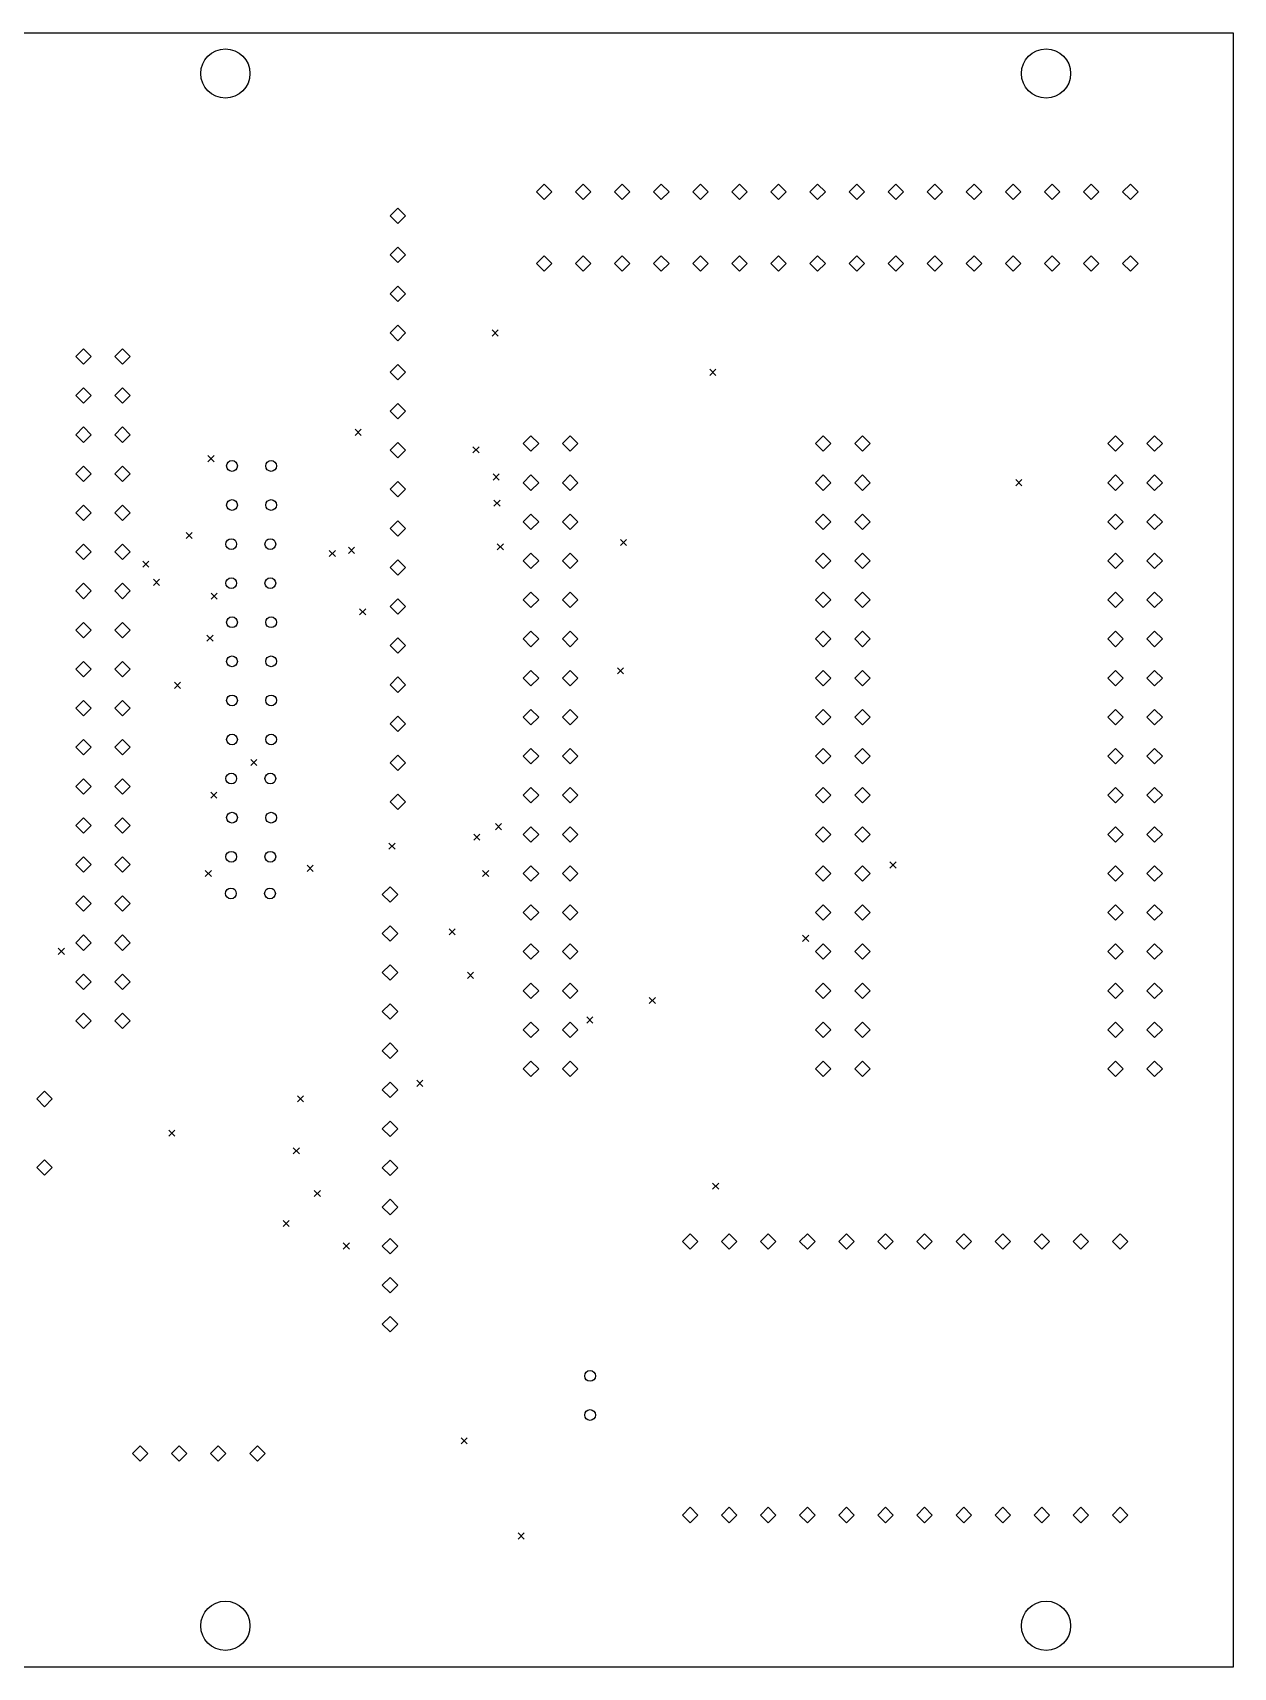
# Model space of a CAD drawing. Extents: x 114 to 269, y -161 to -28.
# Drawn here: x 190.7 to 268.7, y -134.4 to -28.1 of the extents above; entities that cross this region are included whole.
import ezdxf

# ---------------------------------------------------------------- set-up
doc = ezdxf.new("R2010")
doc.units = 0
doc.layers.add('BLACK', color=7, linetype='CONTINUOUS')

msp = doc.modelspace()

# ---------------------------------------------------------------- linework, layer by layer
at = {"layer": 'BLACK', "linetype": 'CONTINUOUS'}
for p, q in [((114.805, -28.15), (268.7, -28.15)), ((268.7, -28.15), (268.7, -134.4)), ((223.91, -38), (223.41, -38.5)), ((224.41, -38.5), (223.91, -38)), ((226.45, -38), (225.95, -38.5)), ((226.95, -38.5), (226.45, -38)), ((228.99, -38), (228.49, -38.5)), ((229.49, -38.5), (228.99, -38)), ((231.53, -38), (231.03, -38.5)), ((232.03, -38.5), (231.53, -38)), ((234.07, -38), (233.57, -38.5)), ((234.57, -38.5), (234.07, -38)), ((236.61, -38), (236.11, -38.5)), ((237.11, -38.5), (236.61, -38)), ((239.15, -38), (238.65, -38.5)), ((239.65, -38.5), (239.15, -38)), ((241.69, -38), (241.19, -38.5)), ((242.19, -38.5), (241.69, -38)), ((244.23, -38), (243.73, -38.5)), ((244.73, -38.5), (244.23, -38)), ((246.77, -38), (246.27, -38.5)), ((247.27, -38.5), (246.77, -38)), ((249.31, -38), (248.81, -38.5)), ((249.81, -38.5), (249.31, -38)), ((251.85, -38), (251.35, -38.5)), ((252.35, -38.5), (251.85, -38)), ((254.39, -38), (253.89, -38.5)), ((254.89, -38.5), (254.39, -38)), ((256.93, -38), (256.43, -38.5)), ((257.43, -38.5), (256.93, -38)), ((259.47, -38), (258.97, -38.5)), ((259.97, -38.5), (259.47, -38)), ((262.01, -38), (261.51, -38.5)), ((262.51, -38.5), (262.01, -38)), ((223.41, -38.5), (223.91, -39)), ((223.91, -39), (224.41, -38.5)), ((225.95, -38.5), (226.45, -39)), ((226.45, -39), (226.95, -38.5)), ((228.49, -38.5), (228.99, -39)), ((228.99, -39), (229.49, -38.5)), ((231.03, -38.5), (231.53, -39)), ((231.53, -39), (232.03, -38.5)), ((233.57, -38.5), (234.07, -39)), ((234.07, -39), (234.57, -38.5)), ((236.11, -38.5), (236.61, -39)), ((236.61, -39), (237.11, -38.5)), ((238.65, -38.5), (239.15, -39)), ((239.15, -39), (239.65, -38.5)), ((241.19, -38.5), (241.69, -39)), ((241.69, -39), (242.19, -38.5)), ((243.73, -38.5), (244.23, -39)), ((244.23, -39), (244.73, -38.5)), ((246.27, -38.5), (246.77, -39)), ((246.77, -39), (247.27, -38.5)), ((248.81, -38.5), (249.31, -39)), ((249.31, -39), (249.81, -38.5)), ((251.35, -38.5), (251.85, -39)), ((251.85, -39), (252.35, -38.5)), ((253.89, -38.5), (254.39, -39)), ((254.39, -39), (254.89, -38.5)), ((256.43, -38.5), (256.93, -39)), ((256.93, -39), (257.43, -38.5)), ((258.97, -38.5), (259.47, -39)), ((259.47, -39), (259.97, -38.5)), ((261.51, -38.5), (262.01, -39)), ((262.01, -39), (262.51, -38.5)), ((214.4, -39.55), (213.9, -40.05)), ((213.9, -40.05), (214.4, -40.55)), ((214.9, -40.05), (214.4, -39.55)), ((214.4, -40.55), (214.9, -40.05)), ((214.4, -42.09), (213.9, -42.59)), ((214.9, -42.59), (214.4, -42.09)), ((213.9, -42.59), (214.4, -43.09)), ((214.4, -43.09), (214.9, -42.59)), ((223.91, -42.65), (223.41, -43.15)), ((223.41, -43.15), (223.91, -43.65)), ((224.41, -43.15), (223.91, -42.65)), ((223.91, -43.65), (224.41, -43.15)), ((226.45, -42.65), (225.95, -43.15)), ((225.95, -43.15), (226.45, -43.65)), ((226.95, -43.15), (226.45, -42.65)), ((226.45, -43.65), (226.95, -43.15)), ((228.99, -42.65), (228.49, -43.15)), ((228.49, -43.15), (228.99, -43.65)), ((229.49, -43.15), (228.99, -42.65)), ((228.99, -43.65), (229.49, -43.15)), ((231.53, -42.65), (231.03, -43.15)), ((231.03, -43.15), (231.53, -43.65)), ((232.03, -43.15), (231.53, -42.65)), ((231.53, -43.65), (232.03, -43.15)), ((234.07, -42.65), (233.57, -43.15)), ((233.57, -43.15), (234.07, -43.65)), ((234.57, -43.15), (234.07, -42.65)), ((234.07, -43.65), (234.57, -43.15)), ((236.61, -42.65), (236.11, -43.15)), ((236.11, -43.15), (236.61, -43.65)), ((237.11, -43.15), (236.61, -42.65)), ((236.61, -43.65), (237.11, -43.15)), ((239.15, -42.65), (238.65, -43.15)), ((238.65, -43.15), (239.15, -43.65)), ((239.65, -43.15), (239.15, -42.65)), ((239.15, -43.65), (239.65, -43.15)), ((241.69, -42.65), (241.19, -43.15)), ((241.19, -43.15), (241.69, -43.65)), ((242.19, -43.15), (241.69, -42.65)), ((241.69, -43.65), (242.19, -43.15)), ((244.23, -42.65), (243.73, -43.15)), ((243.73, -43.15), (244.23, -43.65)), ((244.73, -43.15), (244.23, -42.65)), ((244.23, -43.65), (244.73, -43.15)), ((246.77, -42.65), (246.27, -43.15)), ((246.27, -43.15), (246.77, -43.65)), ((247.27, -43.15), (246.77, -42.65)), ((246.77, -43.65), (247.27, -43.15)), ((249.31, -42.65), (248.81, -43.15)), ((248.81, -43.15), (249.31, -43.65)), ((249.81, -43.15), (249.31, -42.65)), ((249.31, -43.65), (249.81, -43.15)), ((251.85, -42.65), (251.35, -43.15)), ((251.35, -43.15), (251.85, -43.65)), ((252.35, -43.15), (251.85, -42.65)), ((251.85, -43.65), (252.35, -43.15)), ((254.39, -42.65), (253.89, -43.15)), ((253.89, -43.15), (254.39, -43.65)), ((254.89, -43.15), (254.39, -42.65)), ((254.39, -43.65), (254.89, -43.15)), ((256.93, -42.65), (256.43, -43.15)), ((256.43, -43.15), (256.93, -43.65)), ((257.43, -43.15), (256.93, -42.65)), ((256.93, -43.65), (257.43, -43.15)), ((259.47, -42.65), (258.97, -43.15)), ((258.97, -43.15), (259.47, -43.65)), ((259.97, -43.15), (259.47, -42.65)), ((259.47, -43.65), (259.97, -43.15)), ((262.01, -42.65), (261.51, -43.15)), ((261.51, -43.15), (262.01, -43.65)), ((262.51, -43.15), (262.01, -42.65)), ((262.01, -43.65), (262.51, -43.15)), ((214.4, -44.63), (213.9, -45.13)), ((213.9, -45.13), (214.4, -45.63)), ((214.9, -45.13), (214.4, -44.63)), ((214.4, -45.63), (214.9, -45.13)), ((214.4, -47.17), (213.9, -47.67)), ((213.9, -47.67), (214.4, -48.17)), ((214.9, -47.67), (214.4, -47.17)), ((214.4, -48.17), (214.9, -47.67)), ((220.5384, -47.47), (220.9384, -47.87)), ((220.9384, -47.47), (220.5384, -47.87)), ((193.98, -48.7), (193.48, -49.2)), ((194.48, -49.2), (193.98, -48.7)), ((196.52, -48.7), (196.02, -49.2)), ((197.02, -49.2), (196.52, -48.7)), ((193.48, -49.2), (193.98, -49.7)), ((193.98, -49.7), (194.48, -49.2)), ((196.02, -49.2), (196.52, -49.7)), ((196.52, -49.7), (197.02, -49.2)), ((214.4, -49.71), (213.9, -50.21)), ((214.9, -50.21), (214.4, -49.71)), ((213.9, -50.21), (214.4, -50.71)), ((214.4, -50.71), (214.9, -50.21)), ((234.6805, -50.0255), (235.0805, -50.4255)), ((235.0805, -50.0255), (234.6805, -50.4255)), ((193.98, -51.24), (193.48, -51.74)), ((193.48, -51.74), (193.98, -52.24)), ((194.48, -51.74), (193.98, -51.24)), ((193.98, -52.24), (194.48, -51.74)), ((196.52, -51.24), (196.02, -51.74)), ((196.02, -51.74), (196.52, -52.24)), ((197.02, -51.74), (196.52, -51.24)), ((196.52, -52.24), (197.02, -51.74)), ((214.4, -52.25), (213.9, -52.75)), ((213.9, -52.75), (214.4, -53.25)), ((214.9, -52.75), (214.4, -52.25)), ((214.4, -53.25), (214.9, -52.75)), ((193.98, -53.78), (193.48, -54.28)), ((194.48, -54.28), (193.98, -53.78)), ((196.52, -53.78), (196.02, -54.28)), ((197.02, -54.28), (196.52, -53.78)), ((211.635, -53.9289), (212.035, -54.3289)), ((212.035, -53.9289), (211.635, -54.3289)), ((193.48, -54.28), (193.98, -54.78)), ((193.98, -54.78), (194.48, -54.28)), ((196.02, -54.28), (196.52, -54.78)), ((196.52, -54.78), (197.02, -54.28)), ((214.4, -54.79), (213.9, -55.29)), ((214.9, -55.29), (214.4, -54.79)), ((219.2848, -55.0685), (219.6848, -55.4685)), ((219.6848, -55.0685), (219.2848, -55.4685)), ((223.06, -54.36), (222.56, -54.86)), ((222.56, -54.86), (223.06, -55.36)), ((223.56, -54.86), (223.06, -54.36)), ((223.06, -55.36), (223.56, -54.86)), ((225.6, -54.36), (225.1, -54.86)), ((225.1, -54.86), (225.6, -55.36)), ((226.1, -54.86), (225.6, -54.36)), ((225.6, -55.36), (226.1, -54.86)), ((242.055, -54.36), (241.555, -54.86)), ((241.555, -54.86), (242.055, -55.36)), ((242.555, -54.86), (242.055, -54.36)), ((242.055, -55.36), (242.555, -54.86)), ((244.595, -54.36), (244.095, -54.86)), ((244.095, -54.86), (244.595, -55.36)), ((245.095, -54.86), (244.595, -54.36)), ((244.595, -55.36), (245.095, -54.86)), ((261.05, -54.36), (260.55, -54.86)), ((260.55, -54.86), (261.05, -55.36)), ((261.55, -54.86), (261.05, -54.36)), ((261.05, -55.36), (261.55, -54.86)), ((263.59, -54.36), (263.09, -54.86)), ((263.09, -54.86), (263.59, -55.36)), ((264.09, -54.86), (263.59, -54.36)), ((263.59, -55.36), (264.09, -54.86)), ((202.0655, -55.6348), (202.4655, -56.0348)), ((202.4655, -55.6348), (202.0655, -56.0348)), ((213.9, -55.29), (214.4, -55.79)), ((214.4, -55.79), (214.9, -55.29)), ((193.98, -56.32), (193.48, -56.82)), ((193.48, -56.82), (193.98, -57.32)), ((194.48, -56.82), (193.98, -56.32)), ((193.98, -57.32), (194.48, -56.82)), ((196.52, -56.32), (196.02, -56.82)), ((196.02, -56.82), (196.52, -57.32)), ((197.02, -56.82), (196.52, -56.32)), ((196.52, -57.32), (197.02, -56.82)), ((214.4, -57.33), (213.9, -57.83)), ((214.9, -57.83), (214.4, -57.33)), ((220.6012, -56.8348), (221.0012, -57.2348)), ((221.0012, -56.8348), (220.6012, -57.2348)), ((223.06, -56.9), (222.56, -57.4)), ((223.56, -57.4), (223.06, -56.9)), ((225.6, -56.9), (225.1, -57.4)), ((226.1, -57.4), (225.6, -56.9)), ((242.055, -56.9), (241.555, -57.4)), ((242.555, -57.4), (242.055, -56.9)), ((244.595, -56.9), (244.095, -57.4)), ((245.095, -57.4), (244.595, -56.9)), ((254.5589, -57.2), (254.9589, -57.6)), ((254.9589, -57.2), (254.5589, -57.6)), ((261.05, -56.9), (260.55, -57.4)), ((261.55, -57.4), (261.05, -56.9)), ((263.59, -56.9), (263.09, -57.4)), ((264.09, -57.4), (263.59, -56.9)), ((213.9, -57.83), (214.4, -58.33)), ((214.4, -58.33), (214.9, -57.83)), ((222.56, -57.4), (223.06, -57.9)), ((223.06, -57.9), (223.56, -57.4)), ((225.1, -57.4), (225.6, -57.9)), ((225.6, -57.9), (226.1, -57.4)), ((241.555, -57.4), (242.055, -57.9)), ((242.055, -57.9), (242.555, -57.4)), ((244.095, -57.4), (244.595, -57.9)), ((244.595, -57.9), (245.095, -57.4)), ((260.55, -57.4), (261.05, -57.9)), ((261.05, -57.9), (261.55, -57.4)), ((263.09, -57.4), (263.59, -57.9)), ((263.59, -57.9), (264.09, -57.4)), ((193.98, -58.86), (193.48, -59.36)), ((193.48, -59.36), (193.98, -59.86)), ((194.48, -59.36), (193.98, -58.86)), ((193.98, -59.86), (194.48, -59.36)), ((196.52, -58.86), (196.02, -59.36)), ((196.02, -59.36), (196.52, -59.86)), ((197.02, -59.36), (196.52, -58.86)), ((196.52, -59.86), (197.02, -59.36)), ((220.6529, -58.5251), (221.0529, -58.9251)), ((221.0529, -58.5251), (220.6529, -58.9251)), ((223.06, -59.44), (222.56, -59.94)), ((223.56, -59.94), (223.06, -59.44)), ((225.6, -59.44), (225.1, -59.94)), ((226.1, -59.94), (225.6, -59.44)), ((242.055, -59.44), (241.555, -59.94)), ((242.555, -59.94), (242.055, -59.44)), ((244.595, -59.44), (244.095, -59.94)), ((245.095, -59.94), (244.595, -59.44)), ((261.05, -59.44), (260.55, -59.94)), ((261.55, -59.94), (261.05, -59.44)), ((263.59, -59.44), (263.09, -59.94)), ((264.09, -59.94), (263.59, -59.44)), ((214.4, -59.87), (213.9, -60.37)), ((213.9, -60.37), (214.4, -60.87)), ((214.9, -60.37), (214.4, -59.87)), ((214.4, -60.87), (214.9, -60.37)), ((222.56, -59.94), (223.06, -60.44)), ((223.06, -60.44), (223.56, -59.94)), ((225.1, -59.94), (225.6, -60.44)), ((225.6, -60.44), (226.1, -59.94)), ((241.555, -59.94), (242.055, -60.44)), ((242.055, -60.44), (242.555, -59.94)), ((244.095, -59.94), (244.595, -60.44)), ((244.595, -60.44), (245.095, -59.94)), ((260.55, -59.94), (261.05, -60.44)), ((261.05, -60.44), (261.55, -59.94)), ((263.09, -59.94), (263.59, -60.44)), ((263.59, -60.44), (264.09, -59.94)), ((193.98, -61.4), (193.48, -61.9)), ((194.48, -61.9), (193.98, -61.4)), ((196.52, -61.4), (196.02, -61.9)), ((197.02, -61.9), (196.52, -61.4)), ((200.6527, -60.6352), (201.0527, -61.0352)), ((201.0527, -60.6352), (200.6527, -61.0352)), ((211.2004, -61.5934), (211.6004, -61.9934)), ((211.6004, -61.5934), (211.2004, -61.9934)), ((220.8707, -61.373), (221.2707, -61.773)), ((221.2707, -61.373), (220.8707, -61.773)), ((228.8682, -61.0894), (229.2682, -61.4894)), ((229.2682, -61.0894), (228.8682, -61.4894)), ((193.48, -61.9), (193.98, -62.4)), ((193.98, -62.4), (194.48, -61.9)), ((196.02, -61.9), (196.52, -62.4)), ((196.52, -62.4), (197.02, -61.9)), ((197.8328, -62.4961), (198.2328, -62.8961)), ((198.2328, -62.4961), (197.8328, -62.8961)), ((209.9469, -61.8057), (210.3469, -62.2057)), ((210.3469, -61.8057), (209.9469, -62.2057)), ((214.4, -62.41), (213.9, -62.91)), ((214.9, -62.91), (214.4, -62.41)), ((223.06, -61.98), (222.56, -62.48)), ((222.56, -62.48), (223.06, -62.98)), ((223.56, -62.48), (223.06, -61.98)), ((223.06, -62.98), (223.56, -62.48)), ((225.6, -61.98), (225.1, -62.48)), ((225.1, -62.48), (225.6, -62.98)), ((226.1, -62.48), (225.6, -61.98)), ((225.6, -62.98), (226.1, -62.48)), ((242.055, -61.98), (241.555, -62.48)), ((241.555, -62.48), (242.055, -62.98)), ((242.555, -62.48), (242.055, -61.98)), ((242.055, -62.98), (242.555, -62.48)), ((244.595, -61.98), (244.095, -62.48)), ((244.095, -62.48), (244.595, -62.98)), ((245.095, -62.48), (244.595, -61.98)), ((244.595, -62.98), (245.095, -62.48)), ((261.05, -61.98), (260.55, -62.48)), ((260.55, -62.48), (261.05, -62.98)), ((261.55, -62.48), (261.05, -61.98)), ((261.05, -62.98), (261.55, -62.48)), ((263.59, -61.98), (263.09, -62.48)), ((263.09, -62.48), (263.59, -62.98)), ((264.09, -62.48), (263.59, -61.98)), ((263.59, -62.98), (264.09, -62.48)), ((198.5215, -63.6728), (198.9215, -64.0728)), ((198.9215, -63.6728), (198.5215, -64.0728)), ((213.9, -62.91), (214.4, -63.41)), ((214.4, -63.41), (214.9, -62.91)), ((193.98, -63.94), (193.48, -64.44)), ((193.48, -64.44), (193.98, -64.94)), ((194.48, -64.44), (193.98, -63.94)), ((193.98, -64.94), (194.48, -64.44)), ((196.52, -63.94), (196.02, -64.44)), ((196.02, -64.44), (196.52, -64.94)), ((197.02, -64.44), (196.52, -63.94)), ((196.52, -64.94), (197.02, -64.44)), ((202.2776, -64.5786), (202.6776, -64.9786)), ((202.6776, -64.5786), (202.2776, -64.9786)), ((223.06, -64.52), (222.56, -65.02)), ((223.56, -65.02), (223.06, -64.52)), ((225.6, -64.52), (225.1, -65.02)), ((226.1, -65.02), (225.6, -64.52)), ((242.055, -64.52), (241.555, -65.02)), ((242.555, -65.02), (242.055, -64.52)), ((244.595, -64.52), (244.095, -65.02)), ((245.095, -65.02), (244.595, -64.52)), ((261.05, -64.52), (260.55, -65.02)), ((261.55, -65.02), (261.05, -64.52)), ((263.59, -64.52), (263.09, -65.02)), ((264.09, -65.02), (263.59, -64.52)), ((211.9194, -65.5887), (212.3194, -65.9887)), ((212.3194, -65.5887), (211.9194, -65.9887)), ((214.4, -64.95), (213.9, -65.45)), ((213.9, -65.45), (214.4, -65.95)), ((214.9, -65.45), (214.4, -64.95)), ((214.4, -65.95), (214.9, -65.45)), ((222.56, -65.02), (223.06, -65.52)), ((223.06, -65.52), (223.56, -65.02)), ((225.1, -65.02), (225.6, -65.52)), ((225.6, -65.52), (226.1, -65.02)), ((241.555, -65.02), (242.055, -65.52)), ((242.055, -65.52), (242.555, -65.02)), ((244.095, -65.02), (244.595, -65.52)), ((244.595, -65.52), (245.095, -65.02)), ((260.55, -65.02), (261.05, -65.52)), ((261.05, -65.52), (261.55, -65.02)), ((263.09, -65.02), (263.59, -65.52)), ((263.59, -65.52), (264.09, -65.02)), ((193.98, -66.48), (193.48, -66.98)), ((194.48, -66.98), (193.98, -66.48)), ((196.52, -66.48), (196.02, -66.98)), ((197.02, -66.98), (196.52, -66.48)), ((193.48, -66.98), (193.98, -67.48)), ((193.98, -67.48), (194.48, -66.98)), ((196.02, -66.98), (196.52, -67.48)), ((196.52, -67.48), (197.02, -66.98)), ((202.0059, -67.3012), (202.4059, -67.7012)), ((202.4059, -67.3012), (202.0059, -67.7012)), ((214.4, -67.49), (213.9, -67.99)), ((213.9, -67.99), (214.4, -68.49)), ((214.9, -67.99), (214.4, -67.49)), ((214.4, -68.49), (214.9, -67.99)), ((223.06, -67.06), (222.56, -67.56)), ((222.56, -67.56), (223.06, -68.06)), ((223.56, -67.56), (223.06, -67.06)), ((223.06, -68.06), (223.56, -67.56)), ((225.6, -67.06), (225.1, -67.56)), ((225.1, -67.56), (225.6, -68.06)), ((226.1, -67.56), (225.6, -67.06)), ((225.6, -68.06), (226.1, -67.56)), ((242.055, -67.06), (241.555, -67.56)), ((241.555, -67.56), (242.055, -68.06)), ((242.555, -67.56), (242.055, -67.06)), ((242.055, -68.06), (242.555, -67.56)), ((244.595, -67.06), (244.095, -67.56)), ((244.095, -67.56), (244.595, -68.06)), ((245.095, -67.56), (244.595, -67.06)), ((244.595, -68.06), (245.095, -67.56)), ((261.05, -67.06), (260.55, -67.56)), ((260.55, -67.56), (261.05, -68.06)), ((261.55, -67.56), (261.05, -67.06)), ((261.05, -68.06), (261.55, -67.56)), ((263.59, -67.06), (263.09, -67.56)), ((263.09, -67.56), (263.59, -68.06)), ((264.09, -67.56), (263.59, -67.06)), ((263.59, -68.06), (264.09, -67.56)), ((193.98, -69.02), (193.48, -69.52)), ((194.48, -69.52), (193.98, -69.02)), ((196.52, -69.02), (196.02, -69.52)), ((197.02, -69.52), (196.52, -69.02)), ((193.48, -69.52), (193.98, -70.02)), ((193.98, -70.02), (194.48, -69.52)), ((196.02, -69.52), (196.52, -70.02)), ((196.52, -70.02), (197.02, -69.52)), ((214.4, -70.03), (213.9, -70.53)), ((214.9, -70.53), (214.4, -70.03)), ((223.06, -69.6), (222.56, -70.1)), ((222.56, -70.1), (223.06, -70.6)), ((223.56, -70.1), (223.06, -69.6)), ((223.06, -70.6), (223.56, -70.1)), ((225.6, -69.6), (225.1, -70.1)), ((225.1, -70.1), (225.6, -70.6)), ((226.1, -70.1), (225.6, -69.6)), ((225.6, -70.6), (226.1, -70.1)), ((228.6797, -69.4267), (229.0797, -69.8267)), ((229.0797, -69.4267), (228.6797, -69.8267)), ((242.055, -69.6), (241.555, -70.1)), ((241.555, -70.1), (242.055, -70.6)), ((242.555, -70.1), (242.055, -69.6)), ((242.055, -70.6), (242.555, -70.1)), ((244.595, -69.6), (244.095, -70.1)), ((244.095, -70.1), (244.595, -70.6)), ((245.095, -70.1), (244.595, -69.6)), ((244.595, -70.6), (245.095, -70.1)), ((261.05, -69.6), (260.55, -70.1)), ((260.55, -70.1), (261.05, -70.6)), ((261.55, -70.1), (261.05, -69.6)), ((261.05, -70.6), (261.55, -70.1)), ((263.59, -69.6), (263.09, -70.1)), ((263.09, -70.1), (263.59, -70.6)), ((264.09, -70.1), (263.59, -69.6)), ((263.59, -70.6), (264.09, -70.1)), ((199.885, -70.3757), (200.285, -70.7757)), ((200.285, -70.3757), (199.885, -70.7757)), ((213.9, -70.53), (214.4, -71.03)), ((214.4, -71.03), (214.9, -70.53)), ((193.98, -71.56), (193.48, -72.06)), ((193.48, -72.06), (193.98, -72.56)), ((194.48, -72.06), (193.98, -71.56)), ((193.98, -72.56), (194.48, -72.06)), ((196.52, -71.56), (196.02, -72.06)), ((196.02, -72.06), (196.52, -72.56)), ((197.02, -72.06), (196.52, -71.56)), ((196.52, -72.56), (197.02, -72.06)), ((223.06, -72.14), (222.56, -72.64)), ((223.56, -72.64), (223.06, -72.14)), ((225.6, -72.14), (225.1, -72.64)), ((226.1, -72.64), (225.6, -72.14)), ((242.055, -72.14), (241.555, -72.64)), ((242.555, -72.64), (242.055, -72.14)), ((244.595, -72.14), (244.095, -72.64)), ((245.095, -72.64), (244.595, -72.14)), ((261.05, -72.14), (260.55, -72.64)), ((261.55, -72.64), (261.05, -72.14)), ((263.59, -72.14), (263.09, -72.64)), ((264.09, -72.64), (263.59, -72.14)), ((214.4, -72.57), (213.9, -73.07)), ((213.9, -73.07), (214.4, -73.57)), ((214.9, -73.07), (214.4, -72.57)), ((214.4, -73.57), (214.9, -73.07)), ((222.56, -72.64), (223.06, -73.14)), ((223.06, -73.14), (223.56, -72.64)), ((225.1, -72.64), (225.6, -73.14)), ((225.6, -73.14), (226.1, -72.64)), ((241.555, -72.64), (242.055, -73.14)), ((242.055, -73.14), (242.555, -72.64)), ((244.095, -72.64), (244.595, -73.14)), ((244.595, -73.14), (245.095, -72.64)), ((260.55, -72.64), (261.05, -73.14)), ((261.05, -73.14), (261.55, -72.64)), ((263.09, -72.64), (263.59, -73.14)), ((263.59, -73.14), (264.09, -72.64)), ((193.98, -74.1), (193.48, -74.6)), ((194.48, -74.6), (193.98, -74.1)), ((196.52, -74.1), (196.02, -74.6)), ((197.02, -74.6), (196.52, -74.1)), ((193.48, -74.6), (193.98, -75.1)), ((193.98, -75.1), (194.48, -74.6)), ((196.02, -74.6), (196.52, -75.1)), ((196.52, -75.1), (197.02, -74.6)), ((204.8473, -75.3878), (205.2473, -75.7878)), ((205.2473, -75.3878), (204.8473, -75.7878)), ((214.4, -75.11), (213.9, -75.61)), ((214.9, -75.61), (214.4, -75.11)), ((223.06, -74.68), (222.56, -75.18)), ((222.56, -75.18), (223.06, -75.68)), ((223.56, -75.18), (223.06, -74.68)), ((223.06, -75.68), (223.56, -75.18)), ((225.6, -74.68), (225.1, -75.18)), ((225.1, -75.18), (225.6, -75.68)), ((226.1, -75.18), (225.6, -74.68)), ((225.6, -75.68), (226.1, -75.18)), ((242.055, -74.68), (241.555, -75.18)), ((241.555, -75.18), (242.055, -75.68)), ((242.555, -75.18), (242.055, -74.68)), ((242.055, -75.68), (242.555, -75.18)), ((244.595, -74.68), (244.095, -75.18)), ((244.095, -75.18), (244.595, -75.68)), ((245.095, -75.18), (244.595, -74.68)), ((244.595, -75.68), (245.095, -75.18)), ((261.05, -74.68), (260.55, -75.18)), ((260.55, -75.18), (261.05, -75.68)), ((261.55, -75.18), (261.05, -74.68)), ((261.05, -75.68), (261.55, -75.18)), ((263.59, -74.68), (263.09, -75.18)), ((263.09, -75.18), (263.59, -75.68)), ((264.09, -75.18), (263.59, -74.68)), ((263.59, -75.68), (264.09, -75.18)), ((213.9, -75.61), (214.4, -76.11)), ((214.4, -76.11), (214.9, -75.61)), ((193.98, -76.64), (193.48, -77.14)), ((193.48, -77.14), (193.98, -77.64)), ((194.48, -77.14), (193.98, -76.64)), ((193.98, -77.64), (194.48, -77.14)), ((196.52, -76.64), (196.02, -77.14)), ((196.02, -77.14), (196.52, -77.64)), ((197.02, -77.14), (196.52, -76.64)), ((196.52, -77.64), (197.02, -77.14)), ((202.256, -77.5081), (202.656, -77.9081)), ((202.656, -77.5081), (202.256, -77.9081)), ((223.06, -77.22), (222.56, -77.72)), ((223.56, -77.72), (223.06, -77.22)), ((225.6, -77.22), (225.1, -77.72)), ((226.1, -77.72), (225.6, -77.22)), ((242.055, -77.22), (241.555, -77.72)), ((242.555, -77.72), (242.055, -77.22)), ((244.595, -77.22), (244.095, -77.72)), ((245.095, -77.72), (244.595, -77.22)), ((261.05, -77.22), (260.55, -77.72)), ((261.55, -77.72), (261.05, -77.22)), ((263.59, -77.22), (263.09, -77.72)), ((264.09, -77.72), (263.59, -77.22)), ((214.4, -77.65), (213.9, -78.15)), ((213.9, -78.15), (214.4, -78.65)), ((214.9, -78.15), (214.4, -77.65)), ((214.4, -78.65), (214.9, -78.15)), ((222.56, -77.72), (223.06, -78.22)), ((223.06, -78.22), (223.56, -77.72)), ((225.1, -77.72), (225.6, -78.22)), ((225.6, -78.22), (226.1, -77.72)), ((241.555, -77.72), (242.055, -78.22)), ((242.055, -78.22), (242.555, -77.72)), ((244.095, -77.72), (244.595, -78.22)), ((244.595, -78.22), (245.095, -77.72)), ((260.55, -77.72), (261.05, -78.22)), ((261.05, -78.22), (261.55, -77.72)), ((263.09, -77.72), (263.59, -78.22)), ((263.59, -78.22), (264.09, -77.72)), ((193.98, -79.18), (193.48, -79.68)), ((193.48, -79.68), (193.98, -80.18)), ((194.48, -79.68), (193.98, -79.18)), ((193.98, -80.18), (194.48, -79.68)), ((196.52, -79.18), (196.02, -79.68)), ((196.02, -79.68), (196.52, -80.18)), ((197.02, -79.68), (196.52, -79.18)), ((196.52, -80.18), (197.02, -79.68)), ((220.7507, -79.5551), (221.1507, -79.9551)), ((221.1507, -79.5551), (220.7507, -79.9551)), ((219.3448, -80.2418), (219.7448, -80.6418)), ((219.7448, -80.2418), (219.3448, -80.6418)), ((223.06, -79.76), (222.56, -80.26)), ((222.56, -80.26), (223.06, -80.76)), ((223.56, -80.26), (223.06, -79.76)), ((223.06, -80.76), (223.56, -80.26)), ((225.6, -79.76), (225.1, -80.26)), ((225.1, -80.26), (225.6, -80.76)), ((226.1, -80.26), (225.6, -79.76)), ((225.6, -80.76), (226.1, -80.26)), ((242.055, -79.76), (241.555, -80.26)), ((241.555, -80.26), (242.055, -80.76)), ((242.555, -80.26), (242.055, -79.76)), ((242.055, -80.76), (242.555, -80.26)), ((244.595, -79.76), (244.095, -80.26)), ((244.095, -80.26), (244.595, -80.76)), ((245.095, -80.26), (244.595, -79.76)), ((244.595, -80.76), (245.095, -80.26)), ((261.05, -79.76), (260.55, -80.26)), ((260.55, -80.26), (261.05, -80.76)), ((261.55, -80.26), (261.05, -79.76)), ((261.05, -80.76), (261.55, -80.26)), ((263.59, -79.76), (263.09, -80.26)), ((263.09, -80.26), (263.59, -80.76)), ((264.09, -80.26), (263.59, -79.76)), ((263.59, -80.76), (264.09, -80.26)), ((193.98, -81.72), (193.48, -82.22)), ((194.48, -82.22), (193.98, -81.72)), ((196.52, -81.72), (196.02, -82.22)), ((197.02, -82.22), (196.52, -81.72)), ((213.8271, -80.8287), (214.2271, -81.2287)), ((214.2271, -80.8287), (213.8271, -81.2287)), ((193.48, -82.22), (193.98, -82.72)), ((193.98, -82.72), (194.48, -82.22)), ((196.02, -82.22), (196.52, -82.72)), ((196.52, -82.72), (197.02, -82.22)), ((201.8952, -82.5995), (202.2952, -82.9995)), ((202.2952, -82.5995), (201.8952, -82.9995)), ((208.5096, -82.2712), (208.9096, -82.6712)), ((208.9096, -82.2712), (208.5096, -82.6712)), ((219.9174, -82.6019), (220.3174, -83.0019)), ((220.3174, -82.6019), (219.9174, -83.0019)), ((223.06, -82.3), (222.56, -82.8)), ((222.56, -82.8), (223.06, -83.3)), ((223.56, -82.8), (223.06, -82.3)), ((223.06, -83.3), (223.56, -82.8)), ((225.6, -82.3), (225.1, -82.8)), ((225.1, -82.8), (225.6, -83.3)), ((226.1, -82.8), (225.6, -82.3)), ((225.6, -83.3), (226.1, -82.8)), ((242.055, -82.3), (241.555, -82.8)), ((241.555, -82.8), (242.055, -83.3)), ((242.555, -82.8), (242.055, -82.3)), ((242.055, -83.3), (242.555, -82.8)), ((244.595, -82.3), (244.095, -82.8)), ((244.095, -82.8), (244.595, -83.3)), ((245.095, -82.8), (244.595, -82.3)), ((244.595, -83.3), (245.095, -82.8)), ((246.3864, -82.0514), (246.7864, -82.4514)), ((246.7864, -82.0514), (246.3864, -82.4514)), ((261.05, -82.3), (260.55, -82.8)), ((260.55, -82.8), (261.05, -83.3)), ((261.55, -82.8), (261.05, -82.3)), ((261.05, -83.3), (261.55, -82.8)), ((263.59, -82.3), (263.09, -82.8)), ((263.09, -82.8), (263.59, -83.3)), ((264.09, -82.8), (263.59, -82.3)), ((263.59, -83.3), (264.09, -82.8)), ((213.9, -83.66), (213.4, -84.16)), ((214.4, -84.16), (213.9, -83.66)), ((193.98, -84.26), (193.48, -84.76)), ((193.48, -84.76), (193.98, -85.26)), ((194.48, -84.76), (193.98, -84.26)), ((193.98, -85.26), (194.48, -84.76)), ((196.52, -84.26), (196.02, -84.76)), ((196.02, -84.76), (196.52, -85.26)), ((197.02, -84.76), (196.52, -84.26)), ((196.52, -85.26), (197.02, -84.76)), ((213.4, -84.16), (213.9, -84.66)), ((213.9, -84.66), (214.4, -84.16)), ((223.06, -84.84), (222.56, -85.34)), ((223.56, -85.34), (223.06, -84.84)), ((225.6, -84.84), (225.1, -85.34)), ((226.1, -85.34), (225.6, -84.84)), ((242.055, -84.84), (241.555, -85.34)), ((242.555, -85.34), (242.055, -84.84)), ((244.595, -84.84), (244.095, -85.34)), ((245.095, -85.34), (244.595, -84.84)), ((261.05, -84.84), (260.55, -85.34)), ((261.55, -85.34), (261.05, -84.84)), ((263.59, -84.84), (263.09, -85.34)), ((264.09, -85.34), (263.59, -84.84)), ((222.56, -85.34), (223.06, -85.84)), ((223.06, -85.84), (223.56, -85.34)), ((225.1, -85.34), (225.6, -85.84)), ((225.6, -85.84), (226.1, -85.34)), ((241.555, -85.34), (242.055, -85.84)), ((242.055, -85.84), (242.555, -85.34)), ((244.095, -85.34), (244.595, -85.84)), ((244.595, -85.84), (245.095, -85.34)), ((260.55, -85.34), (261.05, -85.84)), ((261.05, -85.84), (261.55, -85.34)), ((263.09, -85.34), (263.59, -85.84)), ((263.59, -85.84), (264.09, -85.34)), ((193.98, -86.8), (193.48, -87.3)), ((194.48, -87.3), (193.98, -86.8)), ((196.52, -86.8), (196.02, -87.3)), ((197.02, -87.3), (196.52, -86.8)), ((213.9, -86.2), (213.4, -86.7)), ((213.4, -86.7), (213.9, -87.2)), ((214.4, -86.7), (213.9, -86.2)), ((213.9, -87.2), (214.4, -86.7)), ((217.7383, -86.3961), (218.1383, -86.7961)), ((218.1383, -86.3961), (217.7383, -86.7961)), ((240.7058, -86.8206), (241.1058, -87.2206)), ((241.1058, -86.8206), (240.7058, -87.2206)), ((192.3424, -87.66), (192.7424, -88.06)), ((192.7424, -87.66), (192.3424, -88.06)), ((193.48, -87.3), (193.98, -87.8)), ((193.98, -87.8), (194.48, -87.3)), ((196.02, -87.3), (196.52, -87.8)), ((196.52, -87.8), (197.02, -87.3)), ((223.06, -87.38), (222.56, -87.88)), ((222.56, -87.88), (223.06, -88.38)), ((223.56, -87.88), (223.06, -87.38)), ((223.06, -88.38), (223.56, -87.88)), ((225.6, -87.38), (225.1, -87.88)), ((225.1, -87.88), (225.6, -88.38)), ((226.1, -87.88), (225.6, -87.38)), ((225.6, -88.38), (226.1, -87.88)), ((242.055, -87.38), (241.555, -87.88)), ((241.555, -87.88), (242.055, -88.38)), ((242.555, -87.88), (242.055, -87.38)), ((242.055, -88.38), (242.555, -87.88)), ((244.595, -87.38), (244.095, -87.88)), ((244.095, -87.88), (244.595, -88.38)), ((245.095, -87.88), (244.595, -87.38)), ((244.595, -88.38), (245.095, -87.88)), ((261.05, -87.38), (260.55, -87.88)), ((260.55, -87.88), (261.05, -88.38)), ((261.55, -87.88), (261.05, -87.38)), ((261.05, -88.38), (261.55, -87.88)), ((263.59, -87.38), (263.09, -87.88)), ((263.09, -87.88), (263.59, -88.38)), ((264.09, -87.88), (263.59, -87.38)), ((263.59, -88.38), (264.09, -87.88)), ((213.9, -88.74), (213.4, -89.24)), ((213.4, -89.24), (213.9, -89.74)), ((214.4, -89.24), (213.9, -88.74)), ((213.9, -89.74), (214.4, -89.24)), ((218.9252, -89.2214), (219.3252, -89.6214)), ((219.3252, -89.2214), (218.9252, -89.6214)), ((193.98, -89.34), (193.48, -89.84)), ((193.48, -89.84), (193.98, -90.34)), ((194.48, -89.84), (193.98, -89.34)), ((193.98, -90.34), (194.48, -89.84)), ((196.52, -89.34), (196.02, -89.84)), ((196.02, -89.84), (196.52, -90.34)), ((197.02, -89.84), (196.52, -89.34)), ((196.52, -90.34), (197.02, -89.84)), ((223.06, -89.92), (222.56, -90.42)), ((223.56, -90.42), (223.06, -89.92)), ((225.6, -89.92), (225.1, -90.42)), ((226.1, -90.42), (225.6, -89.92)), ((242.055, -89.92), (241.555, -90.42)), ((242.555, -90.42), (242.055, -89.92)), ((244.595, -89.92), (244.095, -90.42)), ((245.095, -90.42), (244.595, -89.92)), ((261.05, -89.92), (260.55, -90.42)), ((261.55, -90.42), (261.05, -89.92)), ((263.59, -89.92), (263.09, -90.42)), ((264.09, -90.42), (263.59, -89.92)), ((213.9, -91.28), (213.4, -91.78)), ((214.4, -91.78), (213.9, -91.28)), ((222.56, -90.42), (223.06, -90.92)), ((223.06, -90.92), (223.56, -90.42)), ((225.1, -90.42), (225.6, -90.92)), ((225.6, -90.92), (226.1, -90.42)), ((230.7418, -90.8557), (231.1418, -91.2557)), ((231.1418, -90.8557), (230.7418, -91.2557)), ((241.555, -90.42), (242.055, -90.92)), ((242.055, -90.92), (242.555, -90.42)), ((244.095, -90.42), (244.595, -90.92)), ((244.595, -90.92), (245.095, -90.42)), ((260.55, -90.42), (261.05, -90.92)), ((261.05, -90.92), (261.55, -90.42)), ((263.09, -90.42), (263.59, -90.92)), ((263.59, -90.92), (264.09, -90.42)), ((193.98, -91.88), (193.48, -92.38)), ((193.48, -92.38), (193.98, -92.88)), ((194.48, -92.38), (193.98, -91.88)), ((193.98, -92.88), (194.48, -92.38)), ((196.52, -91.88), (196.02, -92.38)), ((196.02, -92.38), (196.52, -92.88)), ((197.02, -92.38), (196.52, -91.88)), ((196.52, -92.88), (197.02, -92.38)), ((213.4, -91.78), (213.9, -92.28)), ((213.9, -92.28), (214.4, -91.78)), ((226.6821, -92.1257), (227.0821, -92.5257)), ((227.0821, -92.1257), (226.6821, -92.5257)), ((223.06, -92.46), (222.56, -92.96)), ((222.56, -92.96), (223.06, -93.46)), ((223.56, -92.96), (223.06, -92.46)), ((223.06, -93.46), (223.56, -92.96)), ((225.6, -92.46), (225.1, -92.96)), ((225.1, -92.96), (225.6, -93.46)), ((226.1, -92.96), (225.6, -92.46)), ((225.6, -93.46), (226.1, -92.96)), ((242.055, -92.46), (241.555, -92.96)), ((241.555, -92.96), (242.055, -93.46)), ((242.555, -92.96), (242.055, -92.46)), ((242.055, -93.46), (242.555, -92.96)), ((244.595, -92.46), (244.095, -92.96)), ((244.095, -92.96), (244.595, -93.46)), ((245.095, -92.96), (244.595, -92.46)), ((244.595, -93.46), (245.095, -92.96)), ((261.05, -92.46), (260.55, -92.96)), ((260.55, -92.96), (261.05, -93.46)), ((261.55, -92.96), (261.05, -92.46)), ((261.05, -93.46), (261.55, -92.96)), ((263.59, -92.46), (263.09, -92.96)), ((263.09, -92.96), (263.59, -93.46)), ((264.09, -92.96), (263.59, -92.46)), ((263.59, -93.46), (264.09, -92.96)), ((213.9, -93.82), (213.4, -94.32)), ((213.4, -94.32), (213.9, -94.82)), ((214.4, -94.32), (213.9, -93.82)), ((213.9, -94.82), (214.4, -94.32)), ((223.06, -95), (222.56, -95.5)), ((222.56, -95.5), (223.06, -96)), ((223.56, -95.5), (223.06, -95)), ((223.06, -96), (223.56, -95.5)), ((225.6, -95), (225.1, -95.5)), ((225.1, -95.5), (225.6, -96)), ((226.1, -95.5), (225.6, -95)), ((225.6, -96), (226.1, -95.5)), ((242.055, -95), (241.555, -95.5)), ((241.555, -95.5), (242.055, -96)), ((242.555, -95.5), (242.055, -95)), ((242.055, -96), (242.555, -95.5)), ((244.595, -95), (244.095, -95.5)), ((244.095, -95.5), (244.595, -96)), ((245.095, -95.5), (244.595, -95)), ((244.595, -96), (245.095, -95.5)), ((261.05, -95), (260.55, -95.5)), ((260.55, -95.5), (261.05, -96)), ((261.55, -95.5), (261.05, -95)), ((261.05, -96), (261.55, -95.5)), ((263.59, -95), (263.09, -95.5)), ((263.09, -95.5), (263.59, -96)), ((264.09, -95.5), (263.59, -95)), ((263.59, -96), (264.09, -95.5)), ((213.9, -96.36), (213.4, -96.86)), ((214.4, -96.86), (213.9, -96.36)), ((215.6413, -96.2397), (216.0413, -96.6397)), ((216.0413, -96.2397), (215.6413, -96.6397)), ((191.44, -96.96), (190.94, -97.46)), ((190.94, -97.46), (191.44, -97.96)), ((191.94, -97.46), (191.44, -96.96)), ((191.44, -97.96), (191.94, -97.46)), ((207.8871, -97.2542), (208.2871, -97.6542)), ((208.2871, -97.2542), (207.8871, -97.6542)), ((213.4, -96.86), (213.9, -97.36)), ((213.9, -97.36), (214.4, -96.86)), ((199.5182, -99.4825), (199.9182, -99.8825)), ((199.9182, -99.4825), (199.5182, -99.8825)), ((213.9, -98.9), (213.4, -99.4)), ((213.4, -99.4), (213.9, -99.9)), ((214.4, -99.4), (213.9, -98.9)), ((213.9, -99.9), (214.4, -99.4)), ((207.6091, -100.6272), (208.0091, -101.0272)), ((208.0091, -100.6272), (207.6091, -101.0272)), ((191.44, -101.405), (190.94, -101.905)), ((190.94, -101.905), (191.44, -102.405)), ((191.94, -101.905), (191.44, -101.405)), ((191.44, -102.405), (191.94, -101.905)), ((213.9, -101.44), (213.4, -101.94)), ((213.4, -101.94), (213.9, -102.44)), ((214.4, -101.94), (213.9, -101.44)), ((213.9, -102.44), (214.4, -101.94)), ((234.8591, -102.9215), (235.2591, -103.3215)), ((235.2591, -102.9215), (234.8591, -103.3215)), ((208.9732, -103.4071), (209.3732, -103.8071)), ((209.3732, -103.4071), (208.9732, -103.8071)), ((213.9, -103.98), (213.4, -104.48)), ((214.4, -104.48), (213.9, -103.98)), ((213.4, -104.48), (213.9, -104.98)), ((213.9, -104.98), (214.4, -104.48)), ((206.9553, -105.3531), (207.3553, -105.7531)), ((207.3553, -105.3531), (206.9553, -105.7531)), ((233.4, -106.22), (232.9, -106.72)), ((233.9, -106.72), (233.4, -106.22)), ((235.94, -106.22), (235.44, -106.72)), ((236.44, -106.72), (235.94, -106.22)), ((238.48, -106.22), (237.98, -106.72)), ((238.98, -106.72), (238.48, -106.22)), ((241.02, -106.22), (240.52, -106.72)), ((241.52, -106.72), (241.02, -106.22)), ((243.56, -106.22), (243.06, -106.72)), ((244.06, -106.72), (243.56, -106.22)), ((246.1, -106.22), (245.6, -106.72)), ((246.6, -106.72), (246.1, -106.22)), ((248.64, -106.22), (248.14, -106.72)), ((249.14, -106.72), (248.64, -106.22)), ((251.18, -106.22), (250.68, -106.72)), ((251.68, -106.72), (251.18, -106.22)), ((253.72, -106.22), (253.22, -106.72)), ((254.22, -106.72), (253.72, -106.22)), ((256.26, -106.22), (255.76, -106.72)), ((256.76, -106.72), (256.26, -106.22)), ((258.8, -106.22), (258.3, -106.72)), ((259.3, -106.72), (258.8, -106.22)), ((261.34, -106.22), (260.84, -106.72)), ((261.84, -106.72), (261.34, -106.22)), ((210.8611, -106.82), (211.2611, -107.22)), ((211.2611, -106.82), (210.8611, -107.22)), ((213.9, -106.52), (213.4, -107.02)), ((213.4, -107.02), (213.9, -107.52)), ((214.4, -107.02), (213.9, -106.52)), ((213.9, -107.52), (214.4, -107.02)), ((232.9, -106.72), (233.4, -107.22)), ((233.4, -107.22), (233.9, -106.72)), ((235.44, -106.72), (235.94, -107.22)), ((235.94, -107.22), (236.44, -106.72)), ((237.98, -106.72), (238.48, -107.22)), ((238.48, -107.22), (238.98, -106.72)), ((240.52, -106.72), (241.02, -107.22)), ((241.02, -107.22), (241.52, -106.72)), ((243.06, -106.72), (243.56, -107.22)), ((243.56, -107.22), (244.06, -106.72)), ((245.6, -106.72), (246.1, -107.22)), ((246.1, -107.22), (246.6, -106.72)), ((248.14, -106.72), (248.64, -107.22)), ((248.64, -107.22), (249.14, -106.72)), ((250.68, -106.72), (251.18, -107.22)), ((251.18, -107.22), (251.68, -106.72)), ((253.22, -106.72), (253.72, -107.22)), ((253.72, -107.22), (254.22, -106.72)), ((255.76, -106.72), (256.26, -107.22)), ((256.26, -107.22), (256.76, -106.72)), ((258.3, -106.72), (258.8, -107.22)), ((258.8, -107.22), (259.3, -106.72)), ((260.84, -106.72), (261.34, -107.22)), ((261.34, -107.22), (261.84, -106.72)), ((213.9, -109.06), (213.4, -109.56)), ((214.4, -109.56), (213.9, -109.06)), ((213.4, -109.56), (213.9, -110.06)), ((213.9, -110.06), (214.4, -109.56)), ((213.9, -111.6), (213.4, -112.1)), ((213.4, -112.1), (213.9, -112.6)), ((214.4, -112.1), (213.9, -111.6)), ((213.9, -112.6), (214.4, -112.1)), ((197.66, -120), (197.16, -120.5)), ((198.16, -120.5), (197.66, -120)), ((200.2, -120), (199.7, -120.5)), ((200.7, -120.5), (200.2, -120)), ((202.74, -120), (202.24, -120.5)), ((203.24, -120.5), (202.74, -120)), ((205.28, -120), (204.78, -120.5)), ((205.78, -120.5), (205.28, -120)), ((218.5237, -119.4824), (218.9237, -119.8824)), ((218.9237, -119.4824), (218.5237, -119.8824)), ((197.16, -120.5), (197.66, -121)), ((197.66, -121), (198.16, -120.5)), ((199.7, -120.5), (200.2, -121)), ((200.2, -121), (200.7, -120.5)), ((202.24, -120.5), (202.74, -121)), ((202.74, -121), (203.24, -120.5)), ((204.78, -120.5), (205.28, -121)), ((205.28, -121), (205.78, -120.5)), ((233.4, -124), (232.9, -124.5)), ((233.9, -124.5), (233.4, -124)), ((235.94, -124), (235.44, -124.5)), ((236.44, -124.5), (235.94, -124)), ((238.48, -124), (237.98, -124.5)), ((238.98, -124.5), (238.48, -124)), ((241.02, -124), (240.52, -124.5)), ((241.52, -124.5), (241.02, -124)), ((243.56, -124), (243.06, -124.5)), ((244.06, -124.5), (243.56, -124)), ((246.1, -124), (245.6, -124.5)), ((246.6, -124.5), (246.1, -124)), ((248.64, -124), (248.14, -124.5)), ((249.14, -124.5), (248.64, -124)), ((251.18, -124), (250.68, -124.5)), ((251.68, -124.5), (251.18, -124)), ((253.72, -124), (253.22, -124.5)), ((254.22, -124.5), (253.72, -124)), ((256.26, -124), (255.76, -124.5)), ((256.76, -124.5), (256.26, -124)), ((258.8, -124), (258.3, -124.5)), ((259.3, -124.5), (258.8, -124)), ((261.34, -124), (260.84, -124.5)), ((261.84, -124.5), (261.34, -124)), ((232.9, -124.5), (233.4, -125)), ((233.4, -125), (233.9, -124.5)), ((235.44, -124.5), (235.94, -125)), ((235.94, -125), (236.44, -124.5)), ((237.98, -124.5), (238.48, -125)), ((238.48, -125), (238.98, -124.5)), ((240.52, -124.5), (241.02, -125)), ((241.02, -125), (241.52, -124.5)), ((243.06, -124.5), (243.56, -125)), ((243.56, -125), (244.06, -124.5)), ((245.6, -124.5), (246.1, -125)), ((246.1, -125), (246.6, -124.5)), ((248.14, -124.5), (248.64, -125)), ((248.64, -125), (249.14, -124.5)), ((250.68, -124.5), (251.18, -125)), ((251.18, -125), (251.68, -124.5)), ((253.22, -124.5), (253.72, -125)), ((253.72, -125), (254.22, -124.5)), ((255.76, -124.5), (256.26, -125)), ((256.26, -125), (256.76, -124.5)), ((258.3, -124.5), (258.8, -125)), ((258.8, -125), (259.3, -124.5)), ((260.84, -124.5), (261.34, -125)), ((261.34, -125), (261.84, -124.5)), ((222.2198, -125.664), (222.6198, -126.064)), ((222.6198, -125.664), (222.2198, -126.064)), ((268.7, -134.4), (114.805, -134.4))]:
    msp.add_line(p, q, dxfattribs=at)
at = {"layer": 'BLACK'}
for centre, radius in [((203.2, -30.8), 1.6), ((256.53095, -30.8), 1.6), ((203.632, -56.312), 0.35), ((206.172, -56.312), 0.35), ((203.632, -58.852), 0.35), ((206.172, -58.852), 0.35), ((203.582, -61.392), 0.35), ((206.122, -61.392), 0.35), ((203.582, -63.932), 0.35), ((206.122, -63.932), 0.35), ((203.632, -66.472), 0.35), ((206.172, -66.472), 0.35), ((203.632, -69.012), 0.35), ((206.172, -69.012), 0.35), ((203.632, -71.552), 0.35), ((206.172, -71.552), 0.35), ((203.632, -74.092), 0.35), ((206.172, -74.092), 0.35), ((203.582, -76.632), 0.35), ((206.122, -76.632), 0.35), ((203.632, -79.172), 0.35), ((206.172, -79.172), 0.35), ((203.582, -81.712), 0.35), ((206.122, -81.712), 0.35), ((203.56, -84.1), 0.35), ((206.1, -84.1), 0.35), ((226.9, -115.46), 0.35), ((226.9, -118), 0.35), ((203.2, -131.7), 1.6), ((256.53095, -131.7), 1.6)]:
    msp.add_circle(centre, radius, dxfattribs=at)

doc.saveas('drawing.dxf')
